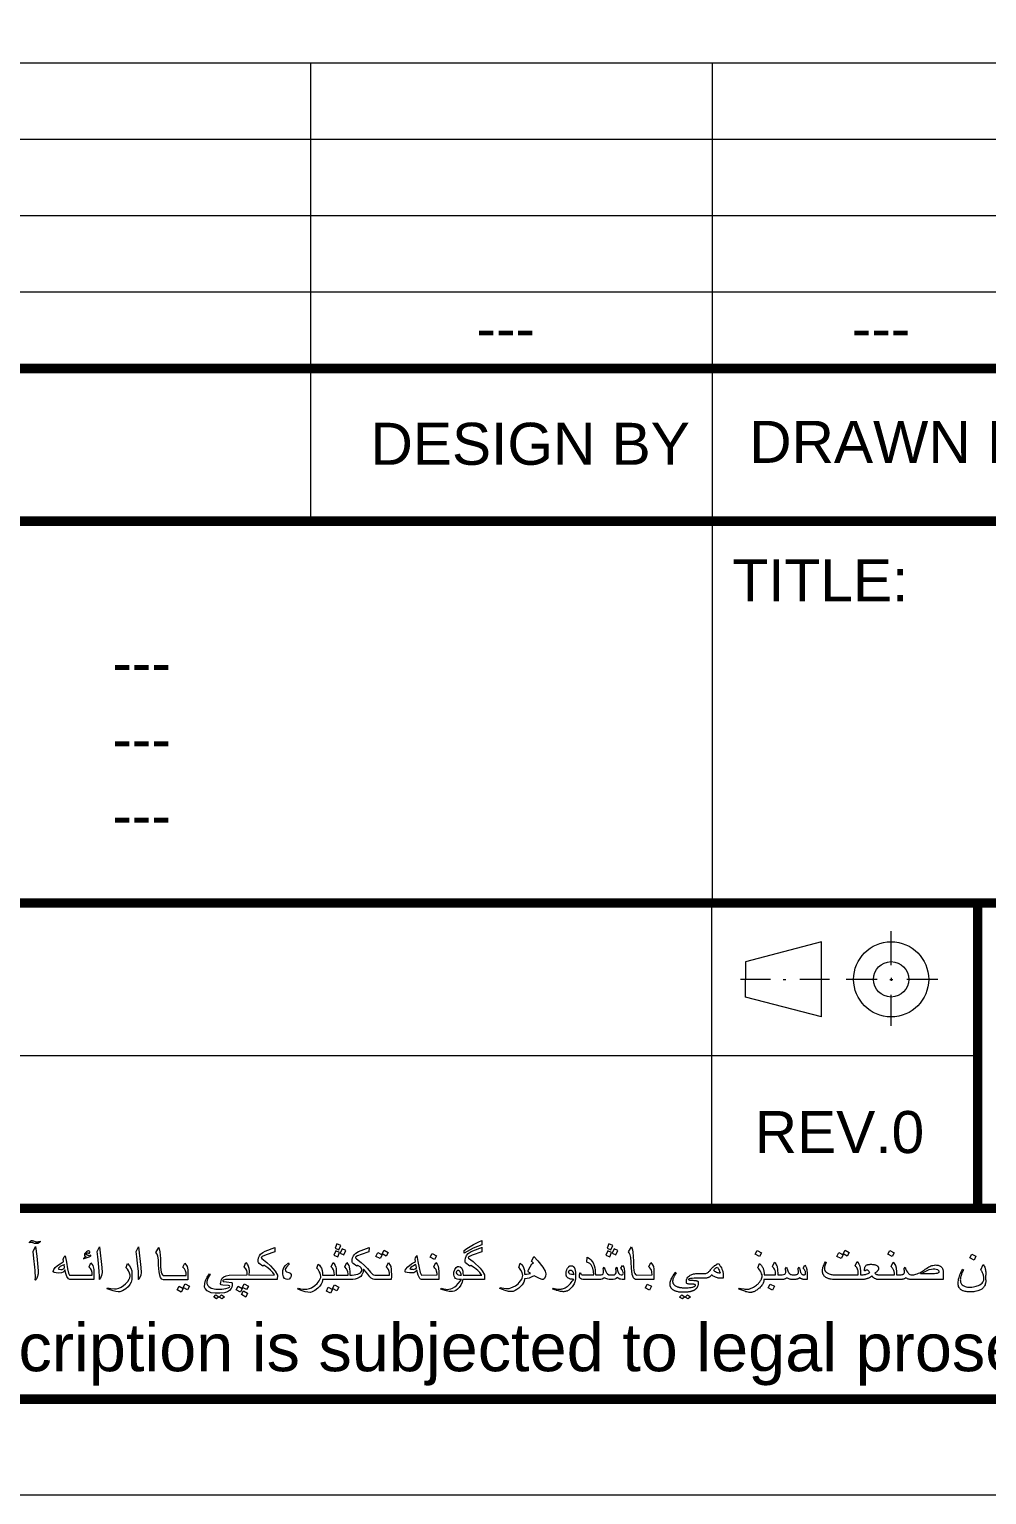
# Model space of a CAD drawing. Header units: inches. Extents: x -350577 to -266477, y -437959 to -377535.
# Drawn here: x -267204.2 to -267154, y -437958.8 to -437882 of the extents above; entities that cross this region are included whole.
import ezdxf
from ezdxf.enums import TextEntityAlignment as Align

# ---------------------------------------------------------------- set-up
doc = ezdxf.new("R2010")
doc.units = ezdxf.units.IN
doc.header["$MEASUREMENT"] = 0
for name, color, linetype, lineweight in [('AZ_Title Line', 91, 'Continuous', 9), ('ORGINAL', 7, 'Continuous', 13), ('title', 7, 'Continuous', 15)]:
    doc.layers.add(name, color=color, linetype=linetype, lineweight=lineweight)
doc.styles.get("Standard").update_dxf_attribs({"font": 'arial.ttf'})

# ---------------------------------------------------------------- blocks, each defined once
blk = doc.blocks.new('l')
at = {"layer": 'ORGINAL'}
for p, q in [((-75.695, 6.957), (-75.763, 6.899)), ((-75.621, 6.998), (-75.695, 6.957)), ((-75.536, 7.036), (-75.621, 6.998)), ((-75.493, 7.054), (-75.536, 7.036)), ((-75.466, 6.898), (-75.493, 7.054)), ((-75.805, 6.84), (-75.806, 6.837)), ((-75.806, 6.837), (-75.805, 6.832)), ((-75.763, 6.899), (-75.805, 6.84)), ((-75.805, 6.832), (-75.76, 6.821)), ((-75.76, 6.821), (-75.679, 6.807)), ((-75.679, 6.807), (-75.616, 6.806)), ((-75.616, 6.806), (-75.581, 6.813)), ((-75.581, 6.813), (-75.528, 6.836)), ((-75.528, 6.836), (-75.467, 6.89)), ((-75.467, 6.89), (-75.466, 6.898))]:
    blk.add_line(p, q, dxfattribs=at)
for points in [[(-95.75, 8.222), (-95.714, 8.269), (-95.692, 8.289), (-95.673, 8.302), (-95.644, 8.311), (-95.614, 8.313), (-95.605, 8.312), (-95.58, 8.305), (-95.538, 8.293), (-95.44, 8.263), (-95.41, 8.255), (-95.385, 8.249), (-95.357, 8.246), (-95.326, 8.246), (-95.289, 8.25), (-95.254, 8.257), (-95.228, 8.264), (-95.209, 8.27), (-95.193, 8.278), (-95.172, 8.257), (-95.188, 8.243), (-95.208, 8.223), (-95.227, 8.206), (-95.253, 8.189), (-95.275, 8.178), (-95.301, 8.168), (-95.327, 8.16), (-95.354, 8.156), (-95.376, 8.155), (-95.392, 8.154), (-95.423, 8.156), (-95.453, 8.16), (-95.489, 8.168), (-95.514, 8.176), (-95.546, 8.187), (-95.574, 8.195), (-95.611, 8.207), (-95.654, 8.221), (-95.665, 8.222), (-95.68, 8.221), (-95.694, 8.219), (-95.709, 8.214), (-95.735, 8.202), (-95.75, 8.222)], [(-95.444, 6.25), (-95.437, 6.373), (-95.434, 6.501), (-95.44, 6.595), (-95.453, 6.749), (-95.468, 6.914), (-95.514, 7.372), (-95.559, 7.736), (-95.427, 8.004), (-95.36, 7.501), (-95.29, 6.735), (-95.287, 6.633), (-95.291, 6.57), (-95.299, 6.514), (-95.306, 6.488), (-95.321, 6.44), (-95.338, 6.392), (-95.365, 6.337), (-95.399, 6.277), (-95.421, 6.238), (-95.444, 6.25)], [(-63.29, 6.942), (-63.182, 7.163), (-63.09, 7.036), (-63.05, 6.948), (-63.028, 6.822), (-63.021, 6.608), (-63.021, 6.273), (-63.94, 6.269), (-63.981, 6.276), (-64.042, 6.309), (-64.087, 6.362), (-64.128, 6.447), (-64.153, 6.54), (-64.179, 6.72), (-64.19, 6.842), (-64.21, 7.193), (-64.23, 7.42), (-64.258, 7.56), (-64.292, 7.636), (-64.317, 7.675), (-64.36, 7.719), (-64.189, 7.989), (-64.15, 7.832), (-64.127, 7.705), (-64.107, 7.504), (-64.096, 7.215), (-64.087, 6.908), (-64.071, 6.758), (-64.048, 6.659), (-64.022, 6.583), (-63.99, 6.538), (-63.953, 6.512), (-63.926, 6.509), (-63.117, 6.511), (-63.12, 6.561), (-63.125, 6.628), (-63.135, 6.701), (-63.154, 6.758), (-63.185, 6.814), (-63.234, 6.881), (-63.289, 6.939), (-63.29, 6.941), (-63.29, 6.942)], [(-57.708, 7.602), (-57.608, 7.794), (-57.383, 7.678), (-57.487, 7.478), (-57.711, 7.595)], [(-50.758, 7.602), (-50.658, 7.794), (-50.433, 7.678), (-50.537, 7.478), (-50.761, 7.595)], [(-74.746, 7.442), (-74.645, 7.635), (-74.421, 7.518), (-74.525, 7.319), (-74.749, 7.436)], [(-67.222, 6.281), (-67.267, 6.281), (-67.295, 6.283), (-67.336, 6.286), (-67.372, 6.291), (-67.402, 6.297), (-67.435, 6.307), (-67.469, 6.318), (-67.503, 6.335), (-67.519, 6.345), (-67.539, 6.361), (-67.554, 6.376), (-67.572, 6.395), (-67.582, 6.411), (-67.594, 6.432), (-67.601, 6.447), (-67.608, 6.466), (-67.615, 6.49), (-67.619, 6.512), (-67.621, 6.537), (-67.623, 6.553), (-67.624, 6.576), (-67.624, 6.598), (-67.622, 6.62), (-67.62, 6.641), (-67.617, 6.663), (-67.613, 6.687), (-67.605, 6.72), (-67.597, 6.749), (-67.589, 6.773), (-67.578, 6.799), (-67.565, 6.828), (-67.545, 6.864), (-67.532, 6.885), (-67.519, 6.903), (-67.498, 6.928), (-67.483, 6.942), (-67.472, 6.951), (-67.455, 6.964), (-67.44, 6.973), (-67.421, 6.982), (-67.406, 6.987), (-67.397, 6.989), (-67.382, 6.993), (-67.368, 6.995), (-67.352, 6.995), (-67.335, 6.995), (-67.32, 6.993), (-67.3, 6.988), (-67.285, 6.983), (-67.269, 6.976), (-67.256, 6.969), (-67.247, 6.962), (-67.236, 6.954), (-67.228, 6.945), (-67.221, 6.938), (-67.214, 6.93), (-67.202, 6.914), (-67.196, 6.903), (-67.188, 6.89), (-67.181, 6.875), (-67.176, 6.864), (-67.17, 6.849), (-67.165, 6.838), (-67.157, 6.81), (-67.15, 6.782), (-67.147, 6.769), (-67.143, 6.747), (-67.14, 6.731), (-67.136, 6.698), (-67.131, 6.652), (-67.13, 6.626), (-67.128, 6.59), (-67.127, 6.538), (-67.127, 6.362), (-67.128, 6.328), (-67.13, 6.298), (-67.135, 6.268), (-67.142, 6.234), (-67.154, 6.185), (-67.165, 6.145), (-67.184, 6.1), (-67.205, 6.055), (-67.239, 5.992), (-67.271, 5.942), (-67.309, 5.888), (-67.356, 5.831), (-67.388, 5.798), (-67.436, 5.754), (-67.485, 5.718), (-67.543, 5.685), (-67.573, 5.671), (-67.613, 5.657), (-67.657, 5.646), (-67.69, 5.641), (-67.711, 5.638), (-67.736, 5.636), (-67.765, 5.635), (-67.784, 5.636), (-67.808, 5.637), (-67.827, 5.639), (-67.855, 5.641), (-67.895, 5.647), (-67.917, 5.65), (-67.961, 5.66), (-68.017, 5.673), (-68.118, 5.704), (-68.177, 5.724), (-68.213, 5.737), (-68.248, 5.749), (-68.271, 5.756), (-68.293, 5.764), (-68.311, 5.771), (-68.322, 5.774), (-68.329, 5.777), (-68.304, 5.827), (-68.079, 5.774), (-68.032, 5.768), (-67.973, 5.768), (-67.93, 5.768), (-67.883, 5.773), (-67.849, 5.779), (-67.807, 5.789), (-67.764, 5.801), (-67.714, 5.82), (-67.672, 5.84), (-67.622, 5.869), (-67.571, 5.903), (-67.537, 5.929), (-67.5, 5.96), (-67.459, 5.998), (-67.389, 6.071), (-67.352, 6.114), (-67.301, 6.179), (-67.262, 6.229), (-67.222, 6.281)], [(-59.884, 6.751), (-59.861, 6.788), (-59.837, 6.821), (-59.814, 6.848), (-59.791, 6.868), (-59.771, 6.884), (-59.741, 6.9), (-59.717, 6.91), (-59.694, 6.914), (-59.673, 6.883), (-59.647, 6.845), (-59.628, 6.809), (-59.604, 6.767), (-59.591, 6.735), (-59.576, 6.696), (-59.566, 6.662), (-59.556, 6.634), (-59.552, 6.616), (-59.565, 6.597), (-59.602, 6.604), (-59.658, 6.617), (-59.693, 6.631), (-59.734, 6.647), (-59.791, 6.676), (-59.825, 6.699), (-59.865, 6.73), (-59.884, 6.751)], [(-57.252, 6.273), (-57.252, 6.25), (-57.252, 6.211), (-57.262, 6.174), (-57.275, 6.13), (-57.3, 6.076), (-57.331, 6.019), (-57.364, 5.973), (-57.406, 5.922), (-57.446, 5.879), (-57.495, 5.828), (-57.535, 5.794), (-57.567, 5.769), (-57.593, 5.751), (-57.633, 5.722), (-57.682, 5.689), (-57.718, 5.669), (-57.755, 5.65), (-57.791, 5.633), (-57.819, 5.621), (-57.852, 5.61), (-57.882, 5.602), (-57.91, 5.597), (-57.935, 5.596), (-57.971, 5.596), (-57.992, 5.596), (-58.031, 5.601), (-58.087, 5.609), (-58.143, 5.621), (-58.199, 5.635), (-58.26, 5.655), (-58.562, 5.766), (-58.539, 5.822), (-58.443, 5.804), (-58.302, 5.778), (-58.251, 5.771), (-58.223, 5.769), (-58.185, 5.766), (-58.141, 5.766), (-58.113, 5.767), (-58.087, 5.77), (-58.054, 5.776), (-58.015, 5.784), (-57.996, 5.789), (-57.951, 5.802), (-57.916, 5.816), (-57.872, 5.835), (-57.805, 5.869), (-57.742, 5.907), (-57.652, 5.972), (-57.612, 6.006), (-57.58, 6.036), (-57.543, 6.073), (-57.514, 6.105), (-57.478, 6.149), (-57.449, 6.189), (-57.427, 6.223), (-57.405, 6.258), (-57.389, 6.291), (-57.375, 6.324), (-57.367, 6.349), (-57.359, 6.376), (-57.356, 6.394), (-57.353, 6.413), (-57.351, 6.431), (-57.351, 6.45), (-57.355, 6.51), (-57.374, 6.577), (-57.396, 6.636), (-57.438, 6.715), (-57.48, 6.779), (-57.518, 6.829), (-57.554, 6.871), (-57.566, 6.881), (-57.484, 7.104), (-57.455, 7.075), (-57.42, 7.041), (-57.387, 7.002), (-57.363, 6.971), (-57.34, 6.938), (-57.321, 6.903), (-57.303, 6.872), (-57.29, 6.841), (-57.277, 6.803), (-57.269, 6.778), (-57.263, 6.749), (-57.257, 6.716), (-57.252, 6.682), (-57.25, 6.642), (-57.25, 6.519), (-56.818, 6.519), (-56.64, 6.519), (-56.64, 6.575), (-56.644, 6.627), (-56.649, 6.68), (-56.664, 6.737), (-56.681, 6.784), (-56.706, 6.821), (-56.735, 6.86), (-56.766, 6.898), (-56.79, 6.925), (-56.812, 6.951), (-56.7, 7.183), (-56.672, 7.142), (-56.638, 7.094), (-56.605, 7.041), (-56.579, 6.991), (-56.567, 6.955), (-56.554, 6.899), (-56.546, 6.838), (-56.542, 6.775), (-56.537, 6.706), (-56.535, 6.637), (-56.535, 6.517), (-56.304, 6.517), (-56.222, 6.531), (-56.163, 6.552), (-56.14, 6.577), (-56.12, 6.607), (-56.114, 6.642), (-56.114, 6.692), (-56.114, 6.732), (-56.12, 6.785), (-56.132, 6.844), (-56.074, 6.928), (-56.057, 6.871), (-56.042, 6.824), (-56.028, 6.783), (-56.004, 6.725), (-55.981, 6.678), (-55.955, 6.635), (-55.924, 6.595), (-55.895, 6.568), (-55.861, 6.544), (-55.831, 6.531), (-55.783, 6.52), (-55.76, 6.52), (-55.633, 6.52), (-55.6, 6.523), (-55.562, 6.528), (-55.537, 6.536), (-55.504, 6.549), (-55.482, 6.567), (-55.467, 6.588), (-55.455, 6.609), (-55.449, 6.631), (-55.445, 6.652), (-55.447, 6.696), (-55.448, 6.733), (-55.453, 6.762), (-55.468, 6.843), (-55.407, 6.928), (-55.393, 6.87), (-55.378, 6.796), (-55.363, 6.743), (-55.352, 6.706), (-55.34, 6.675), (-55.331, 6.648), (-55.315, 6.621), (-55.3, 6.597), (-55.283, 6.574), (-55.266, 6.558), (-55.244, 6.544), (-55.22, 6.532), (-55.194, 6.526), (-55.164, 6.523), (-55.133, 6.526), (-55.113, 6.532), (-55.1, 6.54), (-55.085, 6.556), (-55.078, 6.568), (-55.073, 6.581), (-55.07, 6.594), (-55.068, 6.614), (-55.071, 6.632), (-55.074, 6.653), (-55.078, 6.67), (-55.085, 6.693), (-55.095, 6.717), (-55.107, 6.742), (-55.118, 6.759), (-55.127, 6.773), (-55.146, 6.8), (-55.17, 6.831), (-55.195, 6.866)], [(-55.195, 6.866), (-55.105, 7.019), (-55.073, 6.972), (-55.06, 6.944), (-55.045, 6.916), (-55.032, 6.887), (-55.025, 6.866), (-55.017, 6.838), (-55.011, 6.813), (-55.006, 6.789), (-55.002, 6.76), (-54.998, 6.717), (-54.996, 6.681), (-54.994, 6.637), (-54.994, 6.272), (-55.123, 6.272), (-55.147, 6.274), (-55.171, 6.277), (-55.197, 6.281), (-55.22, 6.286), (-55.249, 6.294), (-55.273, 6.303), (-55.29, 6.311), (-55.314, 6.323), (-55.331, 6.334), (-55.35, 6.346), (-55.363, 6.356), (-55.378, 6.367), (-55.396, 6.354), (-55.411, 6.343), (-55.426, 6.333), (-55.439, 6.324), (-55.451, 6.318), (-55.467, 6.309), (-55.482, 6.303), (-55.495, 6.298), (-55.507, 6.294), (-55.527, 6.288), (-55.551, 6.284), (-55.578, 6.279), (-55.605, 6.276), (-55.626, 6.275), (-55.682, 6.272), (-55.785, 6.272), (-55.843, 6.277), (-55.879, 6.284), (-55.921, 6.297), (-55.979, 6.321), (-56.021, 6.343), (-56.051, 6.362), (-56.076, 6.344), (-56.109, 6.323), (-56.135, 6.308), (-56.166, 6.295), (-56.196, 6.286), (-56.231, 6.28), (-56.269, 6.275), (-56.32, 6.274), (-56.336, 6.273), (-57.252, 6.273)], [(-49.85, 6.927), (-49.811, 6.798), (-49.776, 6.722), (-49.739, 6.663), (-49.703, 6.617), (-49.677, 6.589), (-49.644, 6.562), (-49.604, 6.541), (-49.56, 6.525), (-49.514, 6.518), (-49.462, 6.519), (-49.403, 6.526), (-49.339, 6.536), (-49.289, 6.552), (-49.217, 6.575), (-49.151, 6.598), (-49.081, 6.627), (-49.002, 6.669), (-48.945, 6.704), (-48.892, 6.743), (-48.853, 6.771), (-48.797, 6.809), (-48.739, 6.849), (-48.669, 6.898), (-48.612, 6.932), (-48.555, 6.961), (-48.503, 6.984), (-48.455, 7.003), (-48.399, 7.016), (-48.322, 7.029), (-48.256, 7.034), (-48.206, 7.032), (-48.167, 7.029), (-48.122, 7.021), (-48.086, 7.011), (-48.05, 6.997), (-48.019, 6.981), (-47.996, 6.966), (-47.971, 6.945), (-47.948, 6.924), (-47.933, 6.902), (-47.917, 6.879), (-47.902, 6.851), (-47.893, 6.832), (-47.883, 6.809), (-47.872, 6.773), (-47.868, 6.753), (-47.864, 6.732), (-47.861, 6.705), (-47.859, 6.674), (-47.857, 6.65), (-47.857, 6.628), (-47.857, 6.273), (-49.569, 6.273), (-49.586, 6.273), (-49.615, 6.277), (-49.646, 6.283), (-49.676, 6.29), (-49.702, 6.298), (-49.725, 6.307), (-49.752, 6.32), (-49.787, 6.338), (-49.803, 6.348), (-49.827, 6.363), (-49.854, 6.341), (-49.875, 6.328), (-49.892, 6.316), (-49.913, 6.306), (-49.933, 6.298), (-49.947, 6.292), (-49.957, 6.289), (-49.973, 6.286), (-49.986, 6.283), (-50.002, 6.28), (-50.012, 6.279), (-50.048, 6.276), (-50.069, 6.275), (-50.088, 6.274), (-50.109, 6.273), (-51.263, 6.273), (-51.296, 6.276), (-51.331, 6.282), (-51.361, 6.291), (-51.392, 6.301), (-51.413, 6.31), (-51.436, 6.319), (-51.461, 6.333), (-51.483, 6.346), (-51.501, 6.358), (-51.516, 6.37), (-51.532, 6.384), (-51.545, 6.396), (-51.555, 6.407), (-51.565, 6.418), (-51.572, 6.428), (-51.582, 6.441), (-51.587, 6.45), (-51.594, 6.463), (-51.609, 6.45), (-51.628, 6.434), (-51.646, 6.42), (-51.668, 6.404), (-51.686, 6.394), (-51.71, 6.379), (-51.733, 6.366), (-51.761, 6.352), (-51.781, 6.342), (-51.804, 6.334), (-51.839, 6.321), (-51.868, 6.312), (-51.9, 6.303), (-51.925, 6.296), (-51.971, 6.287), (-52.006, 6.282), (-52.035, 6.279), (-52.077, 6.274), (-52.142, 6.273), (-53.587, 6.273), (-53.626, 6.275), (-53.67, 6.278), (-53.734, 6.285), (-53.775, 6.293), (-53.814, 6.302), (-53.855, 6.313), (-53.889, 6.325), (-53.922, 6.336), (-53.954, 6.353), (-53.984, 6.369), (-54.01, 6.385), (-54.03, 6.4), (-54.049, 6.416), (-54.071, 6.436), (-54.09, 6.456), (-54.107, 6.478), (-54.122, 6.499), (-54.134, 6.519), (-54.144, 6.542), (-54.15, 6.555), (-54.16, 6.578), (-54.166, 6.601), (-54.172, 6.621), (-54.177, 6.647), (-54.181, 6.672), (-54.184, 6.7), (-54.185, 6.735), (-54.183, 6.78), (-54.18, 6.814), (-54.176, 6.844), (-54.169, 6.877), (-54.165, 6.894), (-54.16, 6.914), (-54.152, 6.937), (-54.14, 6.972), (-54.13, 6.999), (-54.117, 7.028), (-54.104, 7.053), (-54.09, 7.081), (-54.072, 7.113), (-54.023, 7.198), (-53.981, 7.171), (-53.991, 7.15), (-54.003, 7.124), (-54.024, 7.078), (-54.038, 7.049), (-54.046, 7.031), (-54.057, 7.001), (-54.068, 6.965), (-54.075, 6.935), (-54.08, 6.904), (-54.082, 6.886), (-54.083, 6.864), (-54.083, 6.85), (-54.081, 6.83), (-54.079, 6.811), (-54.073, 6.785), (-54.068, 6.768), (-54.061, 6.753), (-54.05, 6.73), (-54.041, 6.714), (-54.029, 6.698), (-54.009, 6.675), (-53.997, 6.664), (-53.982, 6.65), (-53.966, 6.638), (-53.937, 6.619), (-53.901, 6.599), (-53.864, 6.581), (-53.832, 6.569), (-53.775, 6.55), (-53.736, 6.542), (-53.699, 6.535), (-53.65, 6.526), (-53.594, 6.522), (-53.516, 6.518), (-52.311, 6.518), (-52.311, 6.553), (-52.311, 6.587), (-52.312, 6.621), (-52.315, 6.66), (-52.319, 6.693), (-52.324, 6.722), (-52.33, 6.758), (-52.338, 6.784), (-52.345, 6.804), (-52.352, 6.824), (-52.359, 6.84), (-52.367, 6.857), (-52.376, 6.873), (-52.386, 6.888), (-52.394, 6.901), (-52.409, 6.92), (-52.42, 6.933), (-52.432, 6.945), (-52.445, 6.958), (-52.455, 6.967), (-52.479, 6.987), (-52.37, 7.217), (-52.317, 7.15), (-52.304, 7.132), (-52.293, 7.116), (-52.282, 7.098), (-52.273, 7.078), (-52.263, 7.058), (-52.253, 7.031), (-52.241, 6.999), (-52.234, 6.975), (-52.227, 6.947), (-52.215, 6.887), (-52.211, 6.86), (-52.207, 6.825), (-52.201, 6.745), (-52.2, 6.702), (-52.198, 6.675), (-52.198, 6.519), (-52.132, 6.519), (-52.087, 6.521), (-52.059, 6.523), (-52.009, 6.529), (-51.973, 6.535), (-51.93, 6.544), (-51.9, 6.552), (-51.837, 6.574), (-51.797, 6.59), (-51.761, 6.607), (-51.738, 6.619), (-51.713, 6.632), (-51.7, 6.64), (-51.732, 6.679), (-51.752, 6.707), (-51.774, 6.732), (-51.793, 6.747), (-51.81, 6.758), (-51.833, 6.766), (-51.847, 6.769), (-51.866, 6.77), (-51.889, 6.768), (-51.901, 6.764), (-51.913, 6.759), (-51.924, 6.749), (-51.934, 6.741), (-51.944, 6.73), (-51.951, 6.721), (-51.98, 6.72), (-51.98, 6.77), (-51.981, 6.829), (-51.975, 6.872), (-51.967, 6.917), (-51.953, 6.953), (-51.936, 6.98), (-51.922, 6.998), (-51.895, 7.022), (-51.869, 7.035), (-51.835, 7.047), (-51.803, 7.055), (-51.762, 7.062), (-51.724, 7.067), (-51.691, 7.069), (-51.658, 7.069), (-51.621, 7.069), (-51.568, 7.068), (-51.522, 7.063), (-51.478, 7.057), (-51.436, 7.048), (-51.401, 7.037), (-51.368, 7.024), (-51.338, 7.009), (-51.314, 6.993), (-51.294, 6.974), (-51.278, 6.957), (-51.269, 6.943), (-51.26, 6.925), (-51.253, 6.907), (-51.249, 6.89), (-51.246, 6.867), (-51.246, 6.85), (-51.247, 6.839), (-51.251, 6.817), (-51.257, 6.8), (-51.263, 6.785), (-51.275, 6.763), (-51.29, 6.742), (-51.305, 6.723), (-51.32, 6.708), (-51.346, 6.681), (-51.373, 6.655), (-51.39, 6.641), (-51.419, 6.615), (-51.439, 6.599), (-51.432, 6.591), (-51.423, 6.581), (-51.405, 6.566), (-51.386, 6.556), (-51.365, 6.548), (-51.348, 6.542), (-51.328, 6.535), (-51.308, 6.528), (-51.284, 6.523), (-51.256, 6.519), (-51.256, 6.519), (-50.417, 6.519), (-50.417, 6.582), (-50.421, 6.616), (-50.426, 6.653), (-50.432, 6.7), (-50.445, 6.744), (-50.459, 6.78), (-50.477, 6.813), (-50.492, 6.831), (-50.512, 6.86), (-50.53, 6.883), (-50.549, 6.906), (-50.571, 6.932), (-50.589, 6.951), (-50.479, 7.18), (-50.461, 7.157), (-50.426, 7.11), (-50.387, 7.052), (-50.366, 7.015), (-50.357, 6.992), (-50.347, 6.966), (-50.34, 6.939), (-50.335, 6.91), (-50.332, 6.898), (-50.328, 6.871), (-50.323, 6.834), (-50.32, 6.801), (-50.316, 6.757), (-50.316, 6.712), (-50.315, 6.688), (-50.315, 6.519), (-50.115, 6.519), (-50.06, 6.523), (-50.005, 6.531), (-49.975, 6.538), (-49.955, 6.547), (-49.937, 6.558), (-49.921, 6.574), (-49.907, 6.593), (-49.897, 6.614), (-49.892, 6.636), (-49.889, 6.665), (-49.891, 6.685), (-49.891, 6.714), (-49.894, 6.735), (-49.898, 6.773), (-49.91, 6.844), (-49.85, 6.927)], [(-45.627, 6.26), (-45.627, 6.247), (-45.629, 6.206), (-45.632, 6.166), (-45.643, 6.09), (-45.656, 6.035), (-45.669, 5.996), (-45.691, 5.944), (-45.707, 5.915), (-45.728, 5.882), (-45.753, 5.849), (-45.776, 5.824), (-45.793, 5.807), (-45.842, 5.767), (-45.879, 5.745), (-45.91, 5.728), (-45.95, 5.71), (-46, 5.689), (-46.051, 5.675), (-46.112, 5.659), (-46.197, 5.643), (-46.255, 5.636), (-46.316, 5.631), (-46.373, 5.628), (-46.427, 5.626), (-46.499, 5.626), (-46.557, 5.628), (-46.602, 5.632), (-46.665, 5.64), (-46.713, 5.648), (-46.767, 5.662), (-46.81, 5.676), (-46.838, 5.688), (-46.865, 5.701), (-46.892, 5.715), (-46.917, 5.732), (-46.949, 5.757), (-46.979, 5.785), (-47.001, 5.812), (-47.028, 5.853), (-47.05, 5.903), (-47.063, 5.945), (-47.071, 5.986), (-47.075, 6.031), (-47.076, 6.07), (-47.076, 6.108), (-47.072, 6.156), (-47.066, 6.214), (-47.053, 6.289), (-47.032, 6.373), (-47.009, 6.447), (-46.982, 6.526), (-46.955, 6.595), (-46.918, 6.677), (-46.888, 6.74), (-46.868, 6.782), (-46.855, 6.809), (-46.798, 6.783), (-46.812, 6.754), (-46.822, 6.733), (-46.83, 6.715), (-46.842, 6.689), (-46.853, 6.664), (-46.864, 6.639), (-46.878, 6.608), (-46.895, 6.564), (-46.909, 6.525), (-46.925, 6.477), (-46.937, 6.434), (-46.946, 6.393), (-46.951, 6.366), (-46.956, 6.338), (-46.961, 6.29), (-46.963, 6.253), (-46.962, 6.206), (-46.959, 6.172), (-46.953, 6.147), (-46.948, 6.127), (-46.938, 6.096), (-46.922, 6.062), (-46.905, 6.037), (-46.891, 6.018), (-46.875, 6.001), (-46.854, 5.982), (-46.835, 5.967), (-46.822, 5.958), (-46.811, 5.951), (-46.782, 5.934), (-46.752, 5.921), (-46.717, 5.908), (-46.662, 5.892), (-46.579, 5.879), (-46.489, 5.874), (-46.42, 5.876), (-46.361, 5.878), (-46.272, 5.888), (-46.205, 5.9), (-46.134, 5.918), (-46.075, 5.937), (-46.004, 5.964), (-45.938, 5.996), (-45.871, 6.04), (-45.819, 6.084), (-45.781, 6.133), (-45.764, 6.161), (-45.749, 6.197), (-45.738, 6.233), (-45.731, 6.275), (-45.731, 6.312), (-45.731, 6.35), (-45.734, 6.377), (-45.737, 6.414), (-45.743, 6.454), (-45.751, 6.497), (-45.765, 6.551), (-45.776, 6.584), (-45.792, 6.629), (-45.814, 6.674), (-45.831, 6.707), (-45.849, 6.733), (-45.864, 6.755), (-45.88, 6.773), (-45.761, 7.068), (-45.725, 7.011), (-45.705, 6.969), (-45.681, 6.917), (-45.656, 6.84), (-45.644, 6.784), (-45.637, 6.725), (-45.633, 6.677), (-45.628, 6.619), (-45.626, 6.578), (-45.626, 6.546), (-45.626, 6.509), (-45.626, 6.509)], [(-46.467, 7.412), (-46.367, 7.604), (-46.142, 7.488), (-46.246, 7.288), (-46.47, 7.405)], [(-67.216, 6.527), (-67.272, 6.528), (-67.332, 6.533), (-67.402, 6.55), (-67.439, 6.57), (-67.466, 6.596), (-67.483, 6.636), (-67.488, 6.653), (-67.488, 6.671), (-67.487, 6.688), (-67.483, 6.701), (-67.477, 6.715), (-67.468, 6.728), (-67.457, 6.738), (-67.443, 6.749), (-67.431, 6.755), (-67.412, 6.761), (-67.397, 6.763), (-67.377, 6.763), (-67.361, 6.76), (-67.349, 6.757), (-67.336, 6.752), (-67.322, 6.743), (-67.312, 6.735), (-67.298, 6.723), (-67.282, 6.701), (-67.274, 6.688), (-67.259, 6.659), (-67.249, 6.634), (-67.24, 6.609), (-67.232, 6.582), (-67.226, 6.561), (-67.216, 6.527)], [(-49.027, 6.579), (-48.798, 6.694), (-48.703, 6.747), (-48.594, 6.792), (-48.471, 6.823), (-48.39, 6.833), (-48.293, 6.829), (-48.229, 6.814), (-48.166, 6.792), (-48.125, 6.768), (-48.096, 6.736), (-48.089, 6.719), (-48.085, 6.692), (-48.088, 6.663), (-48.097, 6.641), (-48.116, 6.624), (-48.145, 6.606), (-48.178, 6.596), (-48.207, 6.588), (-48.249, 6.583), (-48.313, 6.578), (-48.367, 6.575), (-49.027, 6.579)], [(-45.627, 6.26), (-45.626, 6.509)], [(-63.469, 5.845), (-63.368, 6.038), (-63.144, 5.921), (-63.248, 5.722), (-63.472, 5.839)], [(-57.033, 5.845), (-56.932, 6.038), (-56.708, 5.921), (-56.811, 5.722), (-57.036, 5.839)]]:
    blk.add_lwpolyline(points, dxfattribs=at)
for points in [[(-92.613, 7.629), (-92.585, 7.683), (-92.582, 7.715), (-92.593, 7.748), (-92.619, 7.77), (-92.657, 7.776), (-92.698, 7.765), (-92.754, 7.727), (-92.805, 7.678), (-92.855, 7.617), (-92.868, 7.582), (-92.869, 7.557), (-92.856, 7.531), (-92.835, 7.511), (-92.809, 7.491), (-92.77, 7.47), (-92.809, 7.455), (-92.868, 7.424), (-92.9, 7.396), (-92.912, 7.371), (-92.914, 7.356), (-92.83, 7.388), (-92.715, 7.425), (-92.613, 7.461), (-92.551, 7.495), (-92.532, 7.514), (-92.523, 7.539), (-92.523, 7.546), (-92.568, 7.528), (-92.622, 7.522), (-92.662, 7.531), (-92.726, 7.556), (-92.783, 7.594), (-92.8, 7.612), (-92.799, 7.631), (-92.781, 7.648), (-92.74, 7.662), (-92.705, 7.665), (-92.681, 7.664), (-92.656, 7.654), (-92.63, 7.641), (-92.616, 7.628)], [(-92.196, 7.737), (-92.081, 7.986), (-91.958, 6.902), (-91.936, 6.644), (-91.965, 6.488), (-92.04, 6.307), (-92.071, 6.27), (-92.081, 6.273), (-92.077, 6.457), (-92.087, 6.697), (-92.13, 7.121), (-92.162, 7.465)], [(-90.145, 7.742), (-90.03, 7.991), (-89.907, 6.907), (-89.885, 6.649), (-89.914, 6.493), (-89.989, 6.312), (-90.02, 6.274), (-90.029, 6.278), (-90.026, 6.461), (-90.036, 6.701), (-90.079, 7.125), (-90.111, 7.47)], [(-87.7, 6.92), (-87.596, 7.136), (-87.474, 6.951), (-87.447, 6.781), (-87.447, 6.265), (-88.714, 6.265), (-88.812, 6.295), (-88.876, 6.376), (-88.92, 6.501), (-88.947, 6.67), (-88.978, 7.025), (-88.991, 7.306), (-89.022, 7.505), (-89.055, 7.603), (-89.13, 7.694), (-88.968, 7.95), (-88.91, 7.728), (-88.88, 7.372), (-88.87, 6.92), (-88.836, 6.657), (-88.805, 6.575), (-88.768, 6.514), (-88.734, 6.487), (-87.532, 6.487), (-87.535, 6.615), (-87.566, 6.734), (-87.616, 6.825), (-87.684, 6.899), (-87.694, 6.906)], [(-82.89, 7.955), (-82.89, 7.732), (-83.34, 7.574), (-83.545, 7.483), (-83.6, 7.435), (-83.57, 7.377), (-83.303, 7.161), (-83.106, 6.982), (-82.875, 6.715), (-82.747, 6.507), (-82.765, 6.277), (-85.328, 6.277), (-85.469, 6.269), (-85.589, 6.246), (-85.612, 6.228), (-85.612, 6.205), (-85.602, 6.174), (-85.558, 6.164), (-85.412, 6.159), (-85.161, 6.125), (-85.125, 6.102), (-85.119, 6.048), (-85.122, 5.961), (-85.137, 5.878), (-85.176, 5.794), (-85.261, 5.699), (-85.364, 5.634), (-85.531, 5.578), (-85.775, 5.55), (-86.021, 5.55), (-86.216, 5.58), (-86.437, 5.68), (-86.537, 5.798), (-86.57, 5.875), (-86.56, 6.068), (-86.519, 6.221), (-86.426, 6.389), (-86.316, 6.569), (-86.27, 6.551), (-86.394, 6.335), (-86.457, 6.174), (-86.451, 6.072), (-86.403, 5.953), (-86.345, 5.899), (-86.221, 5.827), (-85.971, 5.773), (-85.67, 5.771), (-85.459, 5.798), (-85.338, 5.831), (-85.266, 5.867), (-85.25, 5.908), (-85.255, 5.944), (-85.313, 5.962), (-85.619, 5.978), (-85.703, 5.998), (-85.729, 6.048), (-85.725, 6.135), (-85.687, 6.266), (-85.639, 6.342), (-85.556, 6.409), (-85.441, 6.464), (-85.282, 6.504), (-84.331, 6.51), (-84.338, 6.657), (-84.36, 6.745), (-84.407, 6.824), (-84.502, 6.94), (-84.401, 7.158), (-84.324, 7.055), (-84.282, 6.978), (-84.254, 6.864), (-84.24, 6.719), (-84.241, 6.507), (-82.896, 6.511), (-82.989, 6.633), (-83.11, 6.762), (-83.261, 6.884), (-83.465, 7.017), (-83.517, 6.974), (-83.709, 7.119), (-83.749, 7.167), (-83.765, 7.198), (-83.76, 7.285), (-83.739, 7.416), (-83.693, 7.519), (-83.634, 7.602), (-83.515, 7.697), (-83.401, 7.753)], [(-77.039, 6.937), (-76.937, 7.159), (-76.855, 7.045), (-76.81, 6.949), (-76.784, 6.796), (-76.777, 6.433), (-76.782, 6.271), (-77.661, 6.271), (-77.73, 6.289), (-77.83, 6.348), (-77.909, 6.417), (-78.014, 6.546), (-78.097, 6.652), (-78.216, 6.791), (-78.248, 6.817), (-78.251, 6.765), (-78.265, 6.654), (-78.323, 6.516), (-78.383, 6.437), (-78.47, 6.372), (-78.566, 6.325), (-78.683, 6.288), (-78.799, 6.271), (-79.081, 6.268), (-80.384, 6.271), (-80.388, 6.215), (-80.407, 6.13), (-80.458, 6.024), (-80.532, 5.925), (-80.633, 5.821), (-80.788, 5.706), (-80.931, 5.626), (-81.023, 5.596), (-81.15, 5.602), (-81.303, 5.629), (-81.501, 5.697), (-81.675, 5.765), (-81.654, 5.813), (-81.536, 5.789), (-81.411, 5.768), (-81.325, 5.76), (-81.204, 5.762), (-81.067, 5.795), (-80.961, 5.843), (-80.788, 5.951), (-80.674, 6.06), (-80.555, 6.208), (-80.505, 6.308), (-80.482, 6.385), (-80.48, 6.446), (-80.486, 6.516), (-80.51, 6.602), (-80.555, 6.698), (-80.622, 6.794), (-80.686, 6.872), (-80.611, 7.085), (-80.551, 7.023), (-80.487, 6.945), (-80.436, 6.859), (-80.398, 6.753), (-80.382, 6.629), (-80.386, 6.507), (-79.76, 6.508), (-79.77, 6.633), (-79.79, 6.733), (-79.812, 6.781), (-79.868, 6.864), (-79.932, 6.938), (-79.826, 7.161), (-79.772, 7.087), (-79.718, 6.999), (-79.693, 6.923), (-79.679, 6.851), (-79.667, 6.702), (-79.665, 6.505), (-79.051, 6.507), (-79.052, 6.566), (-79.066, 6.678), (-79.089, 6.756), (-79.132, 6.837), (-79.224, 6.94), (-79.115, 7.162), (-79.056, 7.082), (-79.01, 7.002), (-78.984, 6.934), (-78.965, 6.821), (-78.959, 6.711), (-78.956, 6.505), (-78.834, 6.509), (-78.735, 6.516), (-78.634, 6.531), (-78.541, 6.556), (-78.461, 6.588), (-78.4, 6.628), (-78.357, 6.672), (-78.333, 6.733), (-78.333, 6.806), (-78.365, 6.883), (-78.407, 6.93), (-78.542, 7.012), (-78.587, 6.971), (-78.781, 7.12), (-78.81, 7.152), (-78.832, 7.184), (-78.835, 7.216), (-78.827, 7.328), (-78.809, 7.417), (-78.769, 7.51), (-78.718, 7.583), (-78.647, 7.648), (-78.494, 7.744), (-78.231, 7.853), (-77.949, 7.958), (-77.952, 7.729), (-78.364, 7.589), (-78.559, 7.507), (-78.639, 7.464), (-78.664, 7.435), (-78.662, 7.404), (-78.614, 7.356), (-78.369, 7.166), (-78.192, 7.012), (-78.033, 6.843), (-77.88, 6.652), (-77.752, 6.53), (-77.71, 6.516), (-77.647, 6.502), (-77.515, 6.504), (-76.872, 6.506), (-76.877, 6.604), (-76.889, 6.696), (-76.921, 6.79), (-76.988, 6.873), (-77.037, 6.925)], [(-79.791, 7.554), (-79.591, 7.469), (-79.5, 7.69), (-79.69, 7.777)], [(-79.731, 7.915), (-79.53, 7.827), (-79.432, 8.056), (-79.634, 8.148)], [(-79.456, 7.653), (-79.265, 7.564), (-79.164, 7.787), (-79.359, 7.874)], [(-77.588, 7.482), (-77.488, 7.682), (-77.264, 7.565), (-77.368, 7.367)], [(-77.267, 7.612), (-77.165, 7.807), (-76.942, 7.69), (-77.048, 7.496)], [(-72.032, 7.96), (-72.033, 7.726), (-72.549, 7.549), (-72.688, 7.483), (-72.742, 7.444), (-72.747, 7.422), (-72.729, 7.387), (-72.501, 7.211), (-72.363, 7.094), (-72.217, 6.956), (-72.13, 6.859), (-72.026, 6.726), (-71.895, 6.516), (-71.895, 6.273), (-73.033, 6.274), (-73.044, 6.217), (-73.066, 6.129), (-73.133, 5.984), (-73.229, 5.852), (-73.305, 5.774), (-73.399, 5.702), (-73.489, 5.659), (-73.57, 5.639), (-73.643, 5.639), (-73.747, 5.643), (-73.89, 5.674), (-74.083, 5.735), (-74.187, 5.769), (-74.169, 5.816), (-74.055, 5.788), (-73.929, 5.761), (-73.851, 5.757), (-73.774, 5.759), (-73.668, 5.782), (-73.58, 5.814), (-73.46, 5.885), (-73.368, 5.966), (-73.276, 6.059), (-73.152, 6.208), (-73.103, 6.267), (-73.238, 6.273), (-73.337, 6.293), (-73.411, 6.334), (-73.462, 6.381), (-73.492, 6.45), (-73.505, 6.517), (-73.499, 6.65), (-73.45, 6.799), (-73.385, 6.895), (-73.305, 6.952), (-73.246, 6.961), (-73.178, 6.946), (-73.107, 6.891), (-73.068, 6.821), (-73.036, 6.709), (-73.028, 6.606), (-73.021, 6.504), (-72.045, 6.506), (-72.067, 6.541), (-72.144, 6.638), (-72.24, 6.742), (-72.422, 6.889), (-72.619, 7.015), (-72.66, 6.968), (-72.887, 7.146), (-72.909, 7.191), (-72.907, 7.28), (-72.891, 7.387), (-72.838, 7.523), (-72.746, 7.629), (-72.591, 7.735), (-72.373, 7.827), (-72.149, 7.912), (-72.045, 7.955)], [(-72.044, 8.317), (-72.044, 8.092), (-72.491, 7.908), (-72.814, 7.746), (-72.957, 7.657), (-72.957, 7.794), (-72.826, 7.903), (-72.473, 8.113), (-72.193, 8.254)], [(-65.536, 7.554), (-65.337, 7.469), (-65.246, 7.69), (-65.435, 7.777)], [(-65.476, 7.915), (-65.275, 7.827), (-65.177, 8.056), (-65.38, 8.148)], [(-65.202, 7.653), (-65.011, 7.564), (-64.91, 7.787), (-65.104, 7.874)], [(-53.429, 7.482), (-53.329, 7.682), (-53.105, 7.565), (-53.21, 7.367)], [(-53.108, 7.612), (-53.006, 7.807), (-52.784, 7.69), (-52.889, 7.496)], [(-92.622, 6.938), (-92.523, 7.141), (-92.423, 7.009), (-92.378, 6.802), (-92.376, 6.504), (-92.378, 6.273), (-93.627, 6.273), (-93.704, 6.31), (-93.781, 6.424), (-93.842, 6.592), (-93.886, 6.783), (-93.916, 6.724), (-93.984, 6.662), (-94.06, 6.622), (-94.207, 6.613), (-94.342, 6.624), (-94.442, 6.641), (-94.496, 6.671), (-94.498, 6.701), (-94.463, 6.801), (-94.391, 6.904), (-94.282, 7.007), (-94.144, 7.102), (-94.028, 7.172), (-93.953, 7.207), (-93.953, 7.232), (-93.972, 7.328), (-93.963, 7.374), (-93.925, 7.461), (-93.874, 7.522), (-93.811, 7.189), (-93.751, 6.839), (-93.7, 6.599), (-93.646, 6.509), (-93.613, 6.502), (-92.46, 6.506), (-92.462, 6.581), (-92.462, 6.648), (-92.49, 6.755), (-92.546, 6.844), (-92.605, 6.902), (-92.621, 6.923)], [(-93.934, 7.051), (-94.031, 7.011), (-94.129, 6.958), (-94.173, 6.92), (-94.215, 6.873), (-94.245, 6.83), (-94.212, 6.821), (-94.174, 6.809), (-94.096, 6.803), (-94.032, 6.805), (-93.958, 6.838), (-93.908, 6.887), (-93.902, 6.899), (-93.93, 7.055)], [(-90.678, 6.894), (-90.604, 7.104), (-90.499, 6.982), (-90.427, 6.869), (-90.387, 6.729), (-90.381, 6.555), (-90.381, 6.267), (-90.414, 6.131), (-90.484, 6.013), (-90.573, 5.897), (-90.696, 5.793), (-90.865, 5.681), (-91.006, 5.625), (-91.101, 5.623), (-91.211, 5.638), (-91.365, 5.675), (-91.673, 5.791), (-91.649, 5.837), (-91.481, 5.804), (-91.288, 5.783), (-91.182, 5.789), (-91.064, 5.82), (-90.946, 5.876), (-90.811, 5.955), (-90.706, 6.044), (-90.594, 6.17), (-90.519, 6.286), (-90.49, 6.354), (-90.47, 6.456), (-90.474, 6.502), (-90.497, 6.607), (-90.551, 6.721), (-90.615, 6.82), (-90.671, 6.877)], [(-82.142, 7.075), (-82.282, 6.923), (-82.342, 6.812), (-82.329, 6.723), (-82.268, 6.675), (-82.15, 6.641), (-82.084, 6.604), (-82.036, 6.53), (-82.034, 6.448), (-82.058, 6.372), (-82.134, 6.296), (-82.224, 6.277), (-82.3, 6.285), (-82.376, 6.333), (-82.432, 6.422), (-82.474, 6.554), (-82.466, 6.738), (-82.413, 6.896), (-82.332, 7.012), (-82.176, 7.142)], [(-74.55, 6.942), (-74.448, 7.164), (-74.382, 7.074), (-74.33, 6.975), (-74.303, 6.848), (-74.29, 6.691), (-74.297, 6.275), (-75.199, 6.275), (-75.245, 6.295), (-75.287, 6.33), (-75.329, 6.394), (-75.378, 6.502), (-75.412, 6.62), (-75.448, 6.781), (-75.478, 6.735), (-75.542, 6.664), (-75.608, 6.629), (-75.683, 6.616), (-75.821, 6.616), (-75.954, 6.632), (-76.037, 6.658), (-76.061, 6.676), (-76.059, 6.726), (-76.031, 6.803), (-75.916, 6.94), (-75.731, 7.089), (-75.561, 7.184), (-75.511, 7.211), (-75.537, 7.334), (-75.515, 7.406), (-75.487, 7.461), (-75.438, 7.523), (-75.385, 7.219), (-75.322, 6.878), (-75.267, 6.643), (-75.225, 6.535), (-75.192, 6.508), (-74.382, 6.51), (-74.387, 6.594), (-74.406, 6.717), (-74.437, 6.797), (-74.495, 6.876), (-74.543, 6.927), (-74.55, 6.938)], [(-69.846, 6.136), (-69.932, 5.995), (-70.003, 5.917), (-70.107, 5.819), (-70.202, 5.752), (-70.284, 5.704), (-70.402, 5.651), (-70.457, 5.639), (-70.524, 5.639), (-70.645, 5.652), (-70.81, 5.697), (-71.102, 5.807), (-71.082, 5.859), (-70.889, 5.821), (-70.788, 5.803), (-70.677, 5.802), (-70.608, 5.807), (-70.517, 5.833), (-70.394, 5.883), (-70.275, 5.95), (-70.143, 6.051), (-70.076, 6.125), (-70.011, 6.199), (-69.949, 6.299), (-69.926, 6.348), (-69.902, 6.418), (-69.895, 6.479), (-69.928, 6.64), (-69.992, 6.762), (-70.059, 6.862), (-70.104, 6.911), (-70.029, 7.124), (-69.966, 7.061), (-69.881, 6.953), (-69.836, 6.851), (-69.808, 6.746), (-69.8, 6.547), (-69.692, 6.548), (-69.59, 6.566), (-69.493, 6.595), (-69.588, 6.666), (-69.605, 6.696), (-69.61, 6.744), (-69.593, 6.789), (-69.5, 6.945), (-69.42, 7.088), (-69.366, 7.124), (-69.331, 7.135), (-69.355, 7.154), (-69.408, 7.194), (-69.429, 7.223), (-69.425, 7.247), (-69.308, 7.485), (-69.102, 7.26), (-68.841, 6.925), (-68.721, 6.709), (-68.68, 6.576), (-68.705, 6.433), (-68.773, 6.302), (-68.816, 6.27), (-68.87, 6.27), (-69.024, 6.324), (-69.299, 6.472), (-69.416, 6.405), (-69.564, 6.34), (-69.656, 6.321), (-69.804, 6.314), (-69.808, 6.258)], [(-64.748, 6.865), (-64.661, 7.014), (-64.604, 6.914), (-64.576, 6.833), (-64.555, 6.686), (-64.555, 6.275), (-64.69, 6.277), (-64.759, 6.284), (-64.813, 6.299), (-64.891, 6.34), (-64.935, 6.372), (-64.992, 6.331), (-65.062, 6.296), (-65.153, 6.28), (-65.373, 6.276), (-65.442, 6.29), (-65.54, 6.328), (-65.604, 6.369), (-65.648, 6.336), (-65.735, 6.292), (-65.799, 6.281), (-65.885, 6.276), (-66.737, 6.277), (-66.819, 6.295), (-66.87, 6.326), (-66.912, 6.374), (-66.927, 6.462), (-66.901, 6.621), (-66.871, 6.622), (-66.851, 6.573), (-66.825, 6.542), (-66.788, 6.522), (-66.738, 6.514), (-66.168, 6.514), (-66.18, 6.714), (-66.218, 6.872), (-66.249, 6.943), (-66.314, 7.043), (-66.383, 7.106), (-66.441, 7.143), (-66.497, 7.171), (-66.533, 7.181), (-66.511, 7.45), (-66.449, 7.413), (-66.376, 7.36), (-66.32, 7.306), (-66.254, 7.222), (-66.203, 7.14), (-66.15, 7.007), (-66.12, 6.888), (-66.104, 6.786), (-66.092, 6.649), (-66.089, 6.513), (-65.848, 6.515), (-65.784, 6.522), (-65.738, 6.535), (-65.686, 6.577), (-65.664, 6.633), (-65.662, 6.696), (-65.668, 6.757), (-65.681, 6.84), (-65.629, 6.919), (-65.591, 6.808), (-65.546, 6.693), (-65.507, 6.626), (-65.453, 6.564), (-65.388, 6.526), (-65.331, 6.513), (-65.127, 6.518), (-65.084, 6.525), (-65.03, 6.565), (-64.999, 6.626), (-64.999, 6.719), (-65.018, 6.841), (-64.962, 6.921), (-64.926, 6.748), (-64.874, 6.613), (-64.81, 6.538), (-64.738, 6.517), (-64.69, 6.519), (-64.653, 6.536), (-64.632, 6.564), (-64.619, 6.603), (-64.623, 6.635), (-64.646, 6.714), (-64.685, 6.78), (-64.747, 6.865)], [(-61.013, 6.334), (-61.107, 6.324), (-61.178, 6.306), (-61.178, 6.306), (-61.194, 6.297), (-61.201, 6.284), (-61.201, 6.273), (-61.198, 6.264), (-61.189, 6.256), (-61.177, 6.248), (-61.164, 6.243), (-61.141, 6.238), (-61.114, 6.235), (-61.102, 6.234), (-61.074, 6.233), (-61.017, 6.232), (-60.981, 6.231), (-60.933, 6.226), (-60.897, 6.222), (-60.853, 6.217), (-60.814, 6.213), (-60.789, 6.209), (-60.769, 6.204), (-60.755, 6.201), (-60.74, 6.196), (-60.728, 6.189), (-60.719, 6.182), (-60.71, 6.172), (-60.703, 6.16), (-60.699, 6.149), (-60.697, 6.138), (-60.696, 6.13), (-60.696, 6.112), (-60.696, 6.095), (-60.697, 6.067), (-60.699, 6.049), (-60.703, 6.012), (-60.707, 5.989), (-60.715, 5.96), (-60.721, 5.936), (-60.729, 5.914), (-60.735, 5.899), (-60.741, 5.888), (-60.75, 5.87), (-60.754, 5.861), (-60.764, 5.845), (-60.773, 5.831), (-60.782, 5.819), (-60.791, 5.807), (-60.802, 5.794), (-60.806, 5.79), (-60.815, 5.78), (-60.824, 5.771), (-60.833, 5.763), (-60.859, 5.743), (-60.871, 5.734), (-60.884, 5.726), (-60.899, 5.716), (-60.913, 5.709), (-60.926, 5.702), (-60.942, 5.694), (-60.958, 5.687), (-60.974, 5.68), (-60.99, 5.674), (-61.008, 5.667), (-61.024, 5.662), (-61.043, 5.656), (-61.06, 5.652), (-61.07, 5.649), (-61.085, 5.645), (-61.108, 5.639), (-61.128, 5.635), (-61.144, 5.632), (-61.158, 5.629), (-61.181, 5.625), (-61.208, 5.621), (-61.237, 5.618), (-61.269, 5.614), (-61.294, 5.612), (-61.327, 5.609), (-61.353, 5.607), (-61.409, 5.605), (-61.435, 5.604), (-61.457, 5.604), (-61.496, 5.604), (-61.529, 5.604), (-61.559, 5.605), (-61.578, 5.605), (-61.617, 5.608), (-61.66, 5.612), (-61.706, 5.617), (-61.753, 5.626), (-61.807, 5.637), (-61.844, 5.649), (-61.87, 5.658), (-61.899, 5.668), (-61.922, 5.678), (-61.954, 5.693), (-61.986, 5.71), (-62.003, 5.721), (-62.02, 5.732), (-62.045, 5.751), (-62.063, 5.766), (-62.074, 5.778), (-62.086, 5.791), (-62.096, 5.802), (-62.104, 5.812), (-62.116, 5.828), (-62.124, 5.841), (-62.133, 5.856), (-62.141, 5.873), (-62.146, 5.885), (-62.153, 5.903), (-62.16, 5.925), (-62.163, 5.94), (-62.167, 5.957), (-62.169, 5.978), (-62.171, 6.001), (-62.171, 6.022), (-62.17, 6.049), (-62.168, 6.084), (-62.162, 6.127), (-62.151, 6.18), (-62.133, 6.242), (-62.113, 6.297), (-62.089, 6.351), (-62.061, 6.404), (-62.025, 6.467), (-61.999, 6.509), (-61.967, 6.562), (-61.927, 6.625), (-61.909, 6.654), (-61.853, 6.625), (-61.886, 6.571), (-61.907, 6.534), (-61.922, 6.507), (-61.946, 6.466), (-61.961, 6.443), (-61.972, 6.418), (-61.985, 6.39), (-62, 6.359), (-62.006, 6.339), (-62.013, 6.32), (-62.021, 6.299), (-62.027, 6.273), (-62.033, 6.253), (-62.037, 6.229), (-62.039, 6.205), (-62.04, 6.178), (-62.038, 6.158), (-62.035, 6.128), (-62.027, 6.099), (-62.021, 6.082), (-62.011, 6.065), (-62.001, 6.044), (-61.989, 6.027), (-61.974, 6.008), (-61.953, 5.987), (-61.938, 5.974), (-61.917, 5.958), (-61.893, 5.942), (-61.874, 5.931), (-61.85, 5.919), (-61.824, 5.908), (-61.8, 5.898), (-61.778, 5.891), (-61.758, 5.883), (-61.736, 5.877), (-61.702, 5.869), (-61.675, 5.863), (-61.649, 5.858), (-61.617, 5.852), (-61.583, 5.848), (-61.543, 5.844), (-61.492, 5.84), (-61.44, 5.838), (-61.373, 5.837), (-61.318, 5.838), (-61.217, 5.843), (-61.157, 5.848), (-61.066, 5.861), (-61.023, 5.869), (-60.983, 5.878), (-60.944, 5.889), (-60.907, 5.903), (-60.885, 5.914), (-60.871, 5.923), (-60.856, 5.934), (-60.849, 5.943), (-60.841, 5.956), (-60.839, 5.968), (-60.838, 5.978), (-60.839, 5.986), (-60.843, 5.993), (-60.847, 5.999), (-60.852, 6.003), (-60.856, 6.007), (-60.864, 6.011), (-60.871, 6.014), (-60.88, 6.017), (-60.89, 6.018), (-60.908, 6.02), (-60.923, 6.021), (-60.939, 6.022), (-60.971, 6.025), (-61.034, 6.029), (-61.103, 6.034), (-61.166, 6.035), (-61.196, 6.036), (-61.232, 6.04), (-61.265, 6.049), (-61.291, 6.062), (-61.307, 6.078), (-61.316, 6.094), (-61.32, 6.11), (-61.32, 6.152), (-61.317, 6.199), (-61.31, 6.249), (-61.293, 6.302), (-61.271, 6.347), (-61.237, 6.394), (-61.2, 6.436), (-61.159, 6.471), (-61.119, 6.496), (-61.075, 6.521), (-61.031, 6.537), (-60.984, 6.552), (-60.939, 6.564), (-60.881, 6.576), (-60.831, 6.582), (-60.78, 6.583), (-60.728, 6.583), (-60.397, 6.583), (-60.34, 6.588), (-60.304, 6.596), (-60.269, 6.607), (-60.22, 6.628), (-60.194, 6.642), (-60.167, 6.661), (-60.137, 6.685), (-60.107, 6.714), (-60.072, 6.752), (-60.041, 6.796), (-60.018, 6.827), (-59.99, 6.861), (-59.956, 6.898), (-59.908, 6.945), (-59.867, 6.981), (-59.842, 7.001), (-59.799, 7.03), (-59.746, 7.064), (-59.7, 7.086), (-59.659, 7.102), (-59.624, 7.111), (-59.581, 7.044), (-59.542, 6.98), (-59.517, 6.936), (-59.484, 6.879), (-59.457, 6.821), (-59.436, 6.778), (-59.423, 6.741), (-59.409, 6.697), (-59.4, 6.657), (-59.391, 6.616), (-59.391, 6.574), (-59.39, 6.335), (-59.55, 6.335), (-59.602, 6.34), (-59.651, 6.35), (-59.694, 6.36), (-59.743, 6.375), (-59.793, 6.395), (-59.828, 6.41), (-59.867, 6.43), (-59.909, 6.454), (-59.937, 6.473), (-59.967, 6.494), (-59.994, 6.515), (-60.007, 6.498), (-60.031, 6.472), (-60.054, 6.449), (-60.079, 6.429), (-60.098, 6.413), (-60.12, 6.398), (-60.145, 6.384), (-60.169, 6.372), (-60.196, 6.362), (-60.229, 6.354), (-60.266, 6.347), (-60.309, 6.34), (-60.376, 6.337), (-60.396, 6.337), (-60.767, 6.338), (-60.917, 6.338)], [(-73.113, 6.515), (-73.126, 6.556), (-73.154, 6.638), (-73.179, 6.684), (-73.212, 6.719), (-73.253, 6.737), (-73.311, 6.737), (-73.346, 6.719), (-73.37, 6.687), (-73.381, 6.653), (-73.379, 6.617), (-73.353, 6.567), (-73.319, 6.54), (-73.271, 6.518), (-73.189, 6.503), (-73.121, 6.502), (-73.121, 6.509), (-73.111, 6.509), (-73.113, 6.515)], [(-88.008, 5.724), (-87.908, 5.924), (-87.684, 5.807), (-87.789, 5.61)], [(-87.687, 5.854), (-87.585, 6.049), (-87.363, 5.932), (-87.468, 5.738)], [(-86.09, 5.348), (-85.97, 5.471), (-85.814, 5.367), (-85.936, 5.254)], [(-85.8, 5.349), (-85.676, 5.473), (-85.524, 5.365), (-85.648, 5.254)], [(-84.904, 5.725), (-84.801, 5.916), (-84.592, 5.799), (-84.686, 5.613)], [(-84.632, 5.48), (-84.53, 5.673), (-84.311, 5.555), (-84.412, 5.357)], [(-84.58, 5.855), (-84.486, 6.044), (-84.268, 5.931), (-84.367, 5.743)], [(-80.184, 5.67), (-80.084, 5.87), (-79.861, 5.753), (-79.965, 5.556)], [(-79.864, 5.8), (-79.762, 5.995), (-79.539, 5.878), (-79.645, 5.684)], [(-61.675, 5.348), (-61.554, 5.471), (-61.399, 5.367), (-61.521, 5.254)], [(-61.385, 5.349), (-61.261, 5.473), (-61.109, 5.365), (-61.232, 5.254)]]:
    blk.add_lwpolyline(points, close=True, dxfattribs=at)

msp = doc.modelspace()

# ---------------------------------------------------------------- linework, layer by layer
at = {"layer": 'AZ_Title Line'}
for points in [[(-267103.46, -437661.802), (-267523.46, -437661.802), (-267523.46, -437958.802), (-267103.46, -437958.802)], [(-267108.46, -437666.802), (-267518.46, -437666.802), (-267518.46, -437953.802), (-267108.46, -437953.802)]]:
    msp.add_lwpolyline(points, close=True, dxfattribs=at)
at = {"layer": 'title'}
for p, q in [((-267108.46, -437883.802), (-267287.46, -437883.802)), ((-267189.46, -437907.802), (-267189.46, -437883.802)), ((-267168.402, -437907.802), (-267168.402, -437883.802)), ((-267108.46, -437887.802), (-267287.46, -437887.802)), ((-267108.46, -437891.802), (-267287.46, -437891.802)), ((-267108.46, -437895.802), (-267287.46, -437895.802)), ((-267168.402, -437927.802), (-267168.402, -437907.802)), ((-267168.46, -437927.802), (-267168.46, -437943.802)), ((-267159.048, -437931.066), (-267159.048, -437929.274)), ((-267162.69, -437929.835), (-267166.687, -437930.877)), ((-267162.69, -437933.77), (-267162.69, -437929.835)), ((-267166.687, -437930.877), (-267166.687, -437931.802)), ((-267165.376, -437931.802), (-267166.945, -437931.802)), ((-267166.687, -437932.728), (-267166.687, -437931.802)), ((-267164.713, -437931.802), (-267164.567, -437931.802)), ((-267162.272, -437931.802), (-267163.834, -437931.802)), ((-267159.775, -437931.802), (-267161.406, -437931.802)), ((-267159.112, -437931.802), (-267158.966, -437931.802)), ((-267159.048, -437931.73), (-267159.048, -437931.875)), ((-267156.607, -437931.802), (-267158.233, -437931.802)), ((-267159.048, -437934.234), (-267159.048, -437932.608)), ((-267162.69, -437933.77), (-267166.687, -437932.728)), ((-267154.516, -437935.802), (-267287.46, -437935.802))]:
    msp.add_line(p, q, dxfattribs=at)
at = {"layer": 'title', "const_width": 0.5}
for points in [[(-267108.46, -437899.802), (-267287.46, -437899.802)], [(-267108.46, -437907.802), (-267287.46, -437907.802)], [(-267108.46, -437927.802), (-267287.46, -437927.802)], [(-267154.516, -437927.802), (-267154.516, -437943.802)], [(-267108.46, -437943.802), (-267287.46, -437943.802)], [(-267108.46, -437953.802), (-267287.46, -437953.802)]]:
    msp.add_lwpolyline(points, dxfattribs=at)
at = {"layer": 'title'}
for radius in [1.967, 0.926]:
    msp.add_circle((-267159.048, -437931.802), radius, dxfattribs=at)

# ---------------------------------------------------------------- block references
msp.add_blockref('l', (-267108.46, -437953.802), dxfattribs=at)

# ---------------------------------------------------------------- texts
for s, p in [('---', (-267179.245, -437897.692)), ('---', (-267159.578, -437897.692)), ('---', (-267198.329, -437915.211)), ('---', (-267198.329, -437919.211)), ('---', (-267198.329, -437923.211)), ('REV.0', (-267161.757, -437939.802))]:
    msp.add_text(s, height=2.2, dxfattribs=at).set_placement(p, align=Align.MIDDLE)
for s, height, p in [('DESIGN BY', 2.2, (-267186.332, -437904.843)), ('DRAWN BY', 2.2, (-267166.485, -437904.743)), ('TITLE:', 2.2, (-267167.369, -437911.994)), ('"All rights reserved. Any copy, duplication or transcription is subjected to legal prosecution"', 2.5, (-267281.716, -437952.333))]:
    msp.add_text(s, height=height, dxfattribs=at).set_placement(p)

doc.saveas('drawing.dxf')
